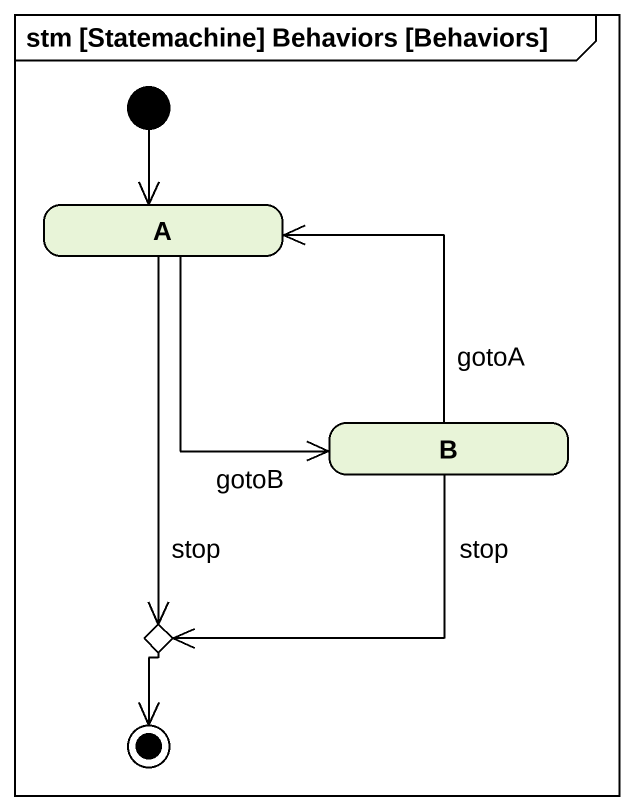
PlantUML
@startuml
mainframe stm [Statemachine] Behaviors [Behaviors]
hide empty description
state A
state B
state choice1 <<choice>>
[*] --> A
A --> B : gotoB
A --> choice1 : stop
B -up-> A : gotoA
B --> choice1 : stop
choice1 --> [*]
@enduml
